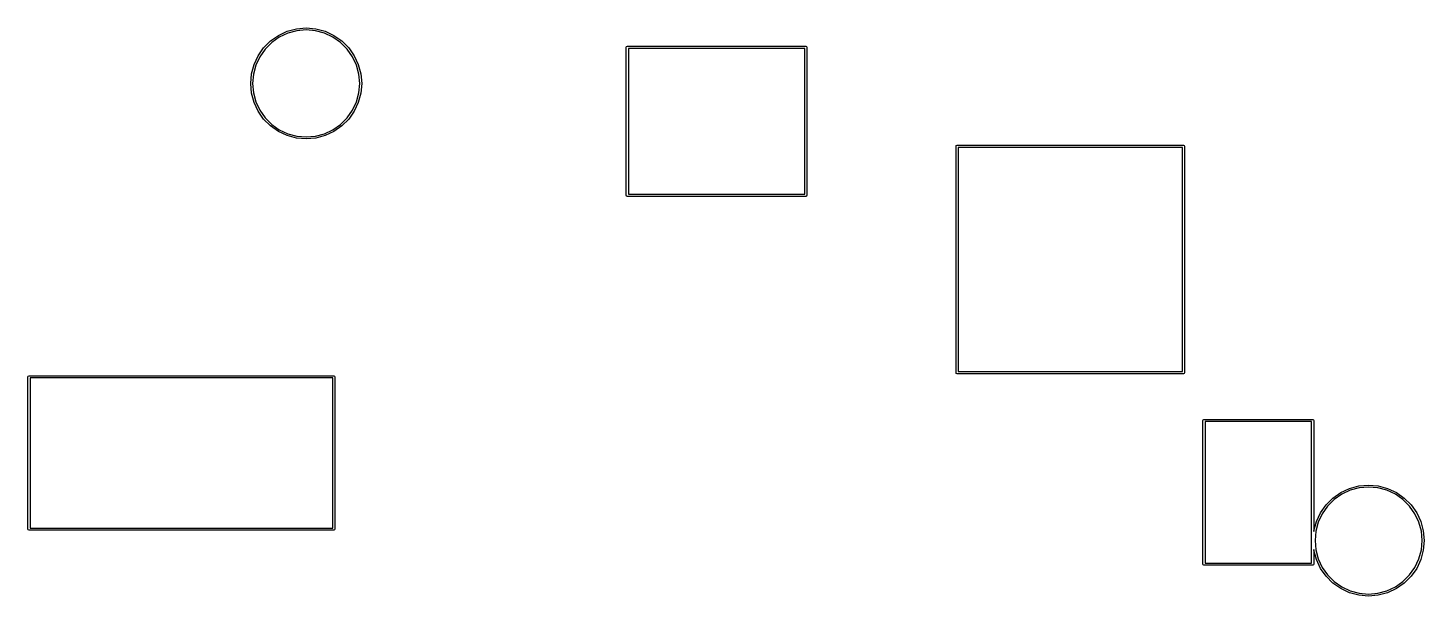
# Model space of a CAD drawing. Extents: x -0.17 to 1.09, y 0.15 to 0.66.
import ezdxf

# ---------------------------------------------------------------- set-up
doc = ezdxf.new("R2010")
doc.units = 0
doc.header["$MEASUREMENT"] = 0
doc.layers.add('BLACK', color=7, linetype='CONTINUOUS')

msp = doc.modelspace()

# ---------------------------------------------------------------- linework, layer by layer
at = {"layer": 'BLACK', "linetype": 'CONTINUOUS'}
for p, q in [((0.0669, 0.6564), (0.0753, 0.6586)), ((0.0756, 0.6569), (0.0675, 0.6547)), ((0.0753, 0.6586), (0.0841, 0.6594)), ((0.0841, 0.6576), (0.0756, 0.6569)), ((0.0841, 0.6594), (0.0928, 0.6586)), ((0.0925, 0.6569), (0.0841, 0.6576)), ((0.1006, 0.6547), (0.0925, 0.6569)), ((0.0928, 0.6586), (0.1012, 0.6564)), ((0.0456, 0.6415), (0.0518, 0.6477)), ((0.0529, 0.6463), (0.047, 0.6403)), ((0.0518, 0.6477), (0.059, 0.6527)), ((0.0598, 0.6511), (0.0529, 0.6463)), ((0.059, 0.6527), (0.0669, 0.6564)), ((0.0675, 0.6547), (0.0598, 0.6511)), ((0.1083, 0.6511), (0.1006, 0.6547)), ((0.1012, 0.6564), (0.1092, 0.6527)), ((0.1152, 0.6463), (0.1083, 0.6511)), ((0.1092, 0.6527), (0.1163, 0.6477)), ((0.1211, 0.6403), (0.1152, 0.6463)), ((0.1163, 0.6477), (0.1225, 0.6415)), ((0.0369, 0.6264), (0.0406, 0.6343)), ((0.0421, 0.6334), (0.0386, 0.6258)), ((0.0406, 0.6343), (0.0456, 0.6415)), ((0.047, 0.6403), (0.0421, 0.6334)), ((0.126, 0.6334), (0.1211, 0.6403)), ((0.1225, 0.6415), (0.1275, 0.6343)), ((0.1295, 0.6258), (0.126, 0.6334)), ((0.1275, 0.6343), (0.1312, 0.6264)), ((0.3735, 0.6419), (0.3738, 0.6426)), ((0.3735, 0.5081), (0.3735, 0.6419)), ((0.3738, 0.6426), (0.3745, 0.6429)), ((0.3745, 0.6429), (0.5359, 0.6429)), ((0.3755, 0.6409), (0.3755, 0.5091)), ((0.5349, 0.6409), (0.3755, 0.6409)), ((0.5349, 0.5091), (0.5349, 0.6409)), ((0.5359, 0.6429), (0.5366, 0.6426)), ((0.5366, 0.6426), (0.5369, 0.6419)), ((0.5369, 0.6419), (0.5369, 0.5081)), ((0.0346, 0.6179), (0.0369, 0.6264)), ((0.0386, 0.6258), (0.0364, 0.6176)), ((0.1317, 0.6176), (0.1295, 0.6258)), ((0.1312, 0.6264), (0.1335, 0.6179)), ((0.0339, 0.6092), (0.0346, 0.6179)), ((0.0346, 0.6005), (0.0339, 0.6092)), ((0.0364, 0.6176), (0.0356, 0.6092)), ((0.0356, 0.6092), (0.0364, 0.6008)), ((0.1325, 0.6092), (0.1317, 0.6176)), ((0.1317, 0.6008), (0.1325, 0.6092)), ((0.1335, 0.6179), (0.1343, 0.6092)), ((0.1343, 0.6092), (0.1335, 0.6005)), ((0.0369, 0.592), (0.0346, 0.6005)), ((0.0364, 0.6008), (0.0386, 0.5927)), ((0.1295, 0.5927), (0.1317, 0.6008)), ((0.1335, 0.6005), (0.1312, 0.592)), ((0.0406, 0.5841), (0.0369, 0.592)), ((0.0386, 0.5927), (0.0421, 0.585)), ((0.0456, 0.5769), (0.0406, 0.5841)), ((0.0421, 0.585), (0.047, 0.5781)), ((0.1211, 0.5781), (0.126, 0.585)), ((0.1275, 0.5841), (0.1225, 0.5769)), ((0.126, 0.585), (0.1295, 0.5927)), ((0.1312, 0.592), (0.1275, 0.5841)), ((0.0518, 0.5708), (0.0456, 0.5769)), ((0.047, 0.5781), (0.0529, 0.5721)), ((0.059, 0.5657), (0.0518, 0.5708)), ((0.0529, 0.5721), (0.0598, 0.5673)), ((0.1083, 0.5673), (0.1152, 0.5721)), ((0.1163, 0.5708), (0.1092, 0.5657)), ((0.1152, 0.5721), (0.1211, 0.5781)), ((0.1225, 0.5769), (0.1163, 0.5708)), ((0.0669, 0.562), (0.059, 0.5657)), ((0.0598, 0.5673), (0.0675, 0.5637)), ((0.0753, 0.5598), (0.0669, 0.562)), ((0.0675, 0.5637), (0.0756, 0.5615)), ((0.0841, 0.559), (0.0753, 0.5598)), ((0.0756, 0.5615), (0.0841, 0.5608)), ((0.0841, 0.5608), (0.0925, 0.5615)), ((0.0928, 0.5598), (0.0841, 0.559)), ((0.0925, 0.5615), (0.1006, 0.5637)), ((0.1012, 0.562), (0.0928, 0.5598)), ((0.1006, 0.5637), (0.1083, 0.5673)), ((0.1092, 0.5657), (0.1012, 0.562)), ((0.6717, 0.5524), (0.6719, 0.5531)), ((0.6717, 0.3476), (0.6717, 0.5524)), ((0.6719, 0.5531), (0.6726, 0.5533)), ((0.6726, 0.5533), (0.8774, 0.5533)), ((0.6736, 0.5514), (0.6736, 0.3486)), ((0.8764, 0.5514), (0.6736, 0.5514)), ((0.8764, 0.3486), (0.8764, 0.5514)), ((0.8774, 0.5533), (0.8781, 0.5531)), ((0.8781, 0.5531), (0.8783, 0.5524)), ((0.8783, 0.5524), (0.8783, 0.3476)), ((0.3738, 0.5074), (0.3735, 0.5081)), ((0.3735, 0.5081), (0.3735, 0.5081)), ((0.3745, 0.5071), (0.3738, 0.5074)), ((0.5359, 0.5071), (0.3745, 0.5071)), ((0.3755, 0.5091), (0.5349, 0.5091)), ((0.5366, 0.5074), (0.5359, 0.5071)), ((0.5369, 0.5081), (0.5366, 0.5074)), ((-0.1675, 0.3439), (-0.1672, 0.3446)), ((-0.1675, 0.2061), (-0.1675, 0.3439)), ((-0.1672, 0.3446), (-0.1665, 0.3449)), ((-0.1665, 0.3449), (0.1091, 0.3449)), ((-0.1656, 0.3429), (-0.1656, 0.2071)), ((0.1081, 0.3429), (-0.1656, 0.3429)), ((0.1081, 0.2071), (0.1081, 0.3429)), ((0.1091, 0.3449), (0.1098, 0.3446)), ((0.1098, 0.3446), (0.11, 0.3439)), ((0.11, 0.3439), (0.11, 0.2061)), ((0.6719, 0.3469), (0.6717, 0.3476)), ((0.6726, 0.3467), (0.6719, 0.3469)), ((0.8774, 0.3467), (0.6726, 0.3467)), ((0.6736, 0.3486), (0.8764, 0.3486)), ((0.8781, 0.3469), (0.8774, 0.3467)), ((0.8783, 0.3476), (0.8781, 0.3469)), ((0.8948, 0.3044), (0.8951, 0.3051)), ((0.8948, 0.1744), (0.8948, 0.3044)), ((0.8951, 0.3051), (0.8958, 0.3054)), ((0.8958, 0.3054), (0.9942, 0.3054)), ((0.8968, 0.3034), (0.8968, 0.1754)), ((0.9932, 0.3034), (0.8968, 0.3034)), ((0.9932, 0.1754), (0.9932, 0.3034)), ((0.9942, 0.3054), (0.9949, 0.3051)), ((0.9949, 0.3051), (0.9952, 0.3044)), ((0.9952, 0.3044), (0.9952, 0.2039)), ((1.0196, 0.2393), (1.0275, 0.243)), ((1.0281, 0.2413), (1.0205, 0.2378)), ((1.0275, 0.243), (1.036, 0.2453)), ((1.0363, 0.2435), (1.0281, 0.2413)), ((1.036, 0.2453), (1.0447, 0.246)), ((1.0447, 0.2442), (1.0363, 0.2435)), ((1.0447, 0.246), (1.0534, 0.2453)), ((1.0531, 0.2435), (1.0447, 0.2442)), ((1.0612, 0.2413), (1.0531, 0.2435)), ((1.0534, 0.2453), (1.0618, 0.243)), ((1.0689, 0.2378), (1.0612, 0.2413)), ((1.0618, 0.243), (1.0698, 0.2393)), ((1.0012, 0.2209), (1.0062, 0.2281)), ((1.0062, 0.2281), (1.0124, 0.2343)), ((1.0136, 0.2329), (1.0076, 0.2269)), ((1.0124, 0.2343), (1.0196, 0.2393)), ((1.0205, 0.2378), (1.0136, 0.2329)), ((1.0758, 0.2329), (1.0689, 0.2378)), ((1.0698, 0.2393), (1.077, 0.2343)), ((1.0818, 0.2269), (1.0758, 0.2329)), ((1.077, 0.2343), (1.0831, 0.2281)), ((1.0831, 0.2281), (1.0882, 0.2209)), ((0.9975, 0.213), (1.0012, 0.2209)), ((1.0028, 0.22), (0.9992, 0.2124)), ((1.0076, 0.2269), (1.0028, 0.22)), ((1.0866, 0.22), (1.0818, 0.2269)), ((1.0902, 0.2124), (1.0866, 0.22)), ((1.0882, 0.2209), (1.0918, 0.213)), ((-0.1672, 0.2054), (-0.1675, 0.2061)), ((-0.1665, 0.2051), (-0.1672, 0.2054)), ((0.1091, 0.2051), (-0.1665, 0.2051)), ((-0.1656, 0.2071), (0.1081, 0.2071)), ((0.1098, 0.2054), (0.1091, 0.2051)), ((0.11, 0.2061), (0.1098, 0.2054)), ((0.9952, 0.2039), (0.9953, 0.2045)), ((0.9953, 0.2045), (0.9975, 0.213)), ((0.997, 0.2042), (0.9963, 0.1958)), ((0.9992, 0.2124), (0.997, 0.2042)), ((1.0924, 0.2042), (1.0902, 0.2124)), ((1.0918, 0.213), (1.0941, 0.2045)), ((1.0931, 0.1958), (1.0924, 0.2042)), ((1.0941, 0.2045), (1.0949, 0.1958)), ((0.9963, 0.1958), (0.997, 0.1874)), ((1.0924, 0.1874), (1.0931, 0.1958)), ((1.0949, 0.1958), (1.0941, 0.1871)), ((0.9953, 0.1871), (0.9952, 0.1877)), ((0.9952, 0.1877), (0.9952, 0.1744)), ((0.9975, 0.1787), (0.9953, 0.1871)), ((0.997, 0.1874), (0.9992, 0.1793)), ((1.0012, 0.1707), (0.9975, 0.1787)), ((0.9992, 0.1793), (1.0028, 0.1716)), ((1.0866, 0.1716), (1.0902, 0.1793)), ((1.0918, 0.1787), (1.0882, 0.1707)), ((1.0902, 0.1793), (1.0924, 0.1874)), ((1.0941, 0.1871), (1.0918, 0.1787)), ((0.8951, 0.1738), (0.8948, 0.1744)), ((0.8958, 0.1735), (0.8951, 0.1738)), ((0.9942, 0.1735), (0.8958, 0.1735)), ((0.8968, 0.1754), (0.9932, 0.1754)), ((0.9949, 0.1738), (0.9942, 0.1735)), ((0.9952, 0.1744), (0.9949, 0.1738)), ((1.0062, 0.1636), (1.0012, 0.1707)), ((1.0028, 0.1716), (1.0076, 0.1647)), ((1.0076, 0.1647), (1.0136, 0.1587)), ((1.0758, 0.1587), (1.0818, 0.1647)), ((1.0818, 0.1647), (1.0866, 0.1716)), ((1.0882, 0.1707), (1.0831, 0.1636)), ((1.0124, 0.1574), (1.0062, 0.1636)), ((1.0196, 0.1524), (1.0124, 0.1574)), ((1.0136, 0.1587), (1.0205, 0.1539)), ((1.0275, 0.1487), (1.0196, 0.1524)), ((1.0205, 0.1539), (1.0281, 0.1503)), ((1.0612, 0.1503), (1.0689, 0.1539)), ((1.0698, 0.1524), (1.0618, 0.1487)), ((1.0689, 0.1539), (1.0758, 0.1587)), ((1.077, 0.1574), (1.0698, 0.1524)), ((1.0831, 0.1636), (1.077, 0.1574)), ((1.036, 0.1464), (1.0275, 0.1487)), ((1.0281, 0.1503), (1.0363, 0.1482)), ((1.0447, 0.1456), (1.036, 0.1464)), ((1.0363, 0.1482), (1.0447, 0.1474)), ((1.0447, 0.1474), (1.0531, 0.1482)), ((1.0534, 0.1464), (1.0447, 0.1456)), ((1.0531, 0.1482), (1.0612, 0.1503)), ((1.0618, 0.1487), (1.0534, 0.1464))]:
    msp.add_line(p, q, dxfattribs=at)

doc.saveas('drawing.dxf')
